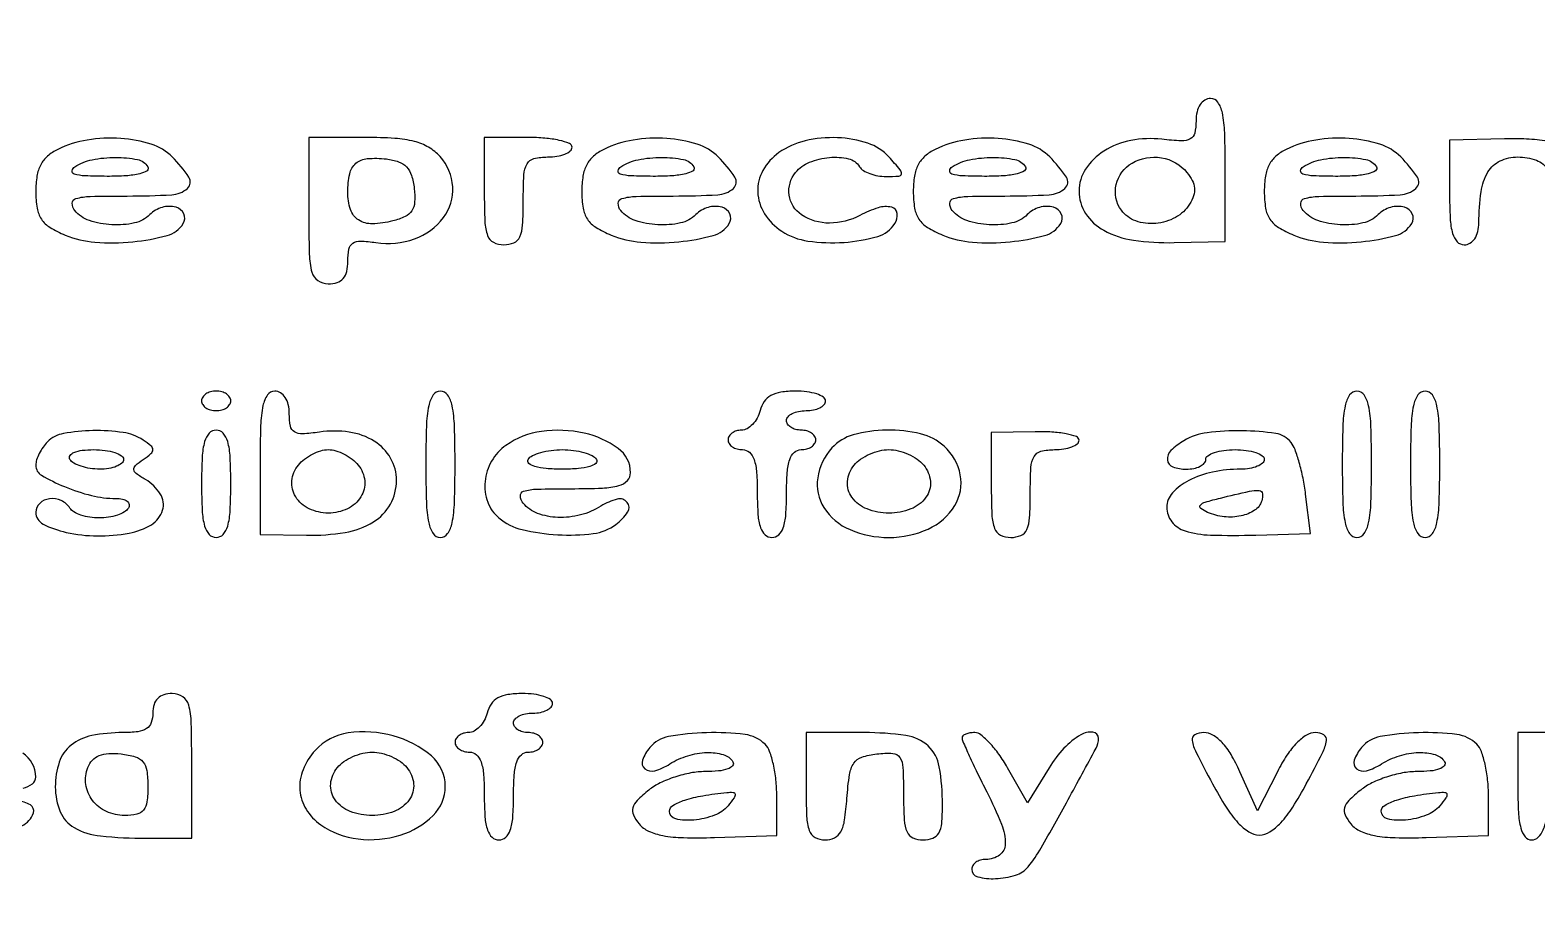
# Model space of a CAD drawing. Extents: x 0 to 1066, y 0 to 761.
# Drawn here: x 1022.09 to 1035.16, y 119.57 to 127.07 of the extents above; entities that cross this region are included whole.
import ezdxf

# ---------------------------------------------------------------- set-up
doc = ezdxf.new("R2010")
doc.units = 0
doc.header["$MEASUREMENT"] = 0

msp = doc.modelspace()

# ---------------------------------------------------------------- linework, layer by layer
for points in [[(710.559243, 95.267872, -0.000023), (733.258836, 95.240684, -0.000004), (756.324384, 95.211821, -0.198594)], [(606.442229, 95.24091, -0.000004), (629.422908, 95.212432, -0.198597)], [(669.892229, 95.24091, -0.000004), (692.872908, 95.212432, -0.198597)], [(1035.253213, 126.107282, 0.022234), (1035.073463, 126.124621, 0.018691), (1034.882114, 126.127362), (1034.4042, 126.116345), (1034.4042, 125.662172, 0.012582), (1034.40989, 125.4361, 0.055591), (1034.43126, 125.304845, 0.119533), (1034.470745, 125.23432, 0.208563), (1034.5311, 125.208, 0.135856), (1034.581833, 125.222044, 0.110063), (1034.622944, 125.261068, 0.088772), (1034.649787, 125.321975, 0.058056), (1034.659155, 125.39835, -0.03228), (1034.678235, 125.668131, -0.100176), (1034.737891, 125.839592, -0.150395), (1034.842785, 125.934933, -0.110237), (1034.997216, 125.9694, -0.088447), (1035.158291, 125.940682, -0.160678), (1035.261923, 125.858326, -0.113007)], [(1022.026332, 120.496536, 0.101421), (1022.107798, 120.53426, 0.238098), (1022.1372, 120.592503, 0.254293), (1022.024137, 120.800435, 0.086493)], [(1022.015458, 120.169977, 0.210565), (1022.116472, 120.281315, 0.352411), (1022.090653, 120.350773, 0.121107), (1021.980663, 120.384342, 0.088878)]]:
    msp.add_lwpolyline(points, format="xyb")
for points in [[(1032.2046, 126.282488, -0.054257), (1032.193102, 126.176845, -0.218315), (1032.154954, 126.126317, -0.135915), (1032.077977, 126.108777, -0.017522), (1031.907886, 126.122615, 0.076761), (1031.639967, 126.112697, 0.092421), (1031.405794, 126.020644, 0.108188), (1031.246699, 125.865011, 0.146245), (1031.1894, 125.6733, 0.144919), (1031.247008, 125.478716, 0.125365), (1031.403954, 125.333761, 0.088255), (1031.662521, 125.248012, 0.041802), (1032.01425, 125.226668), (1032.4584, 125.236862), (1032.4584, 125.856931, 0.007914), (1032.453306, 126.178714, 0.042579), (1032.432922, 126.352505, 0.100091), (1032.394077, 126.444027, 0.24734), (1032.3315, 126.477, 0.136345), (1032.280348, 126.462787, 0.113154), (1032.239548, 126.423431, 0.089507), (1032.213354, 126.361394, 0.055303)], [(1022.32755, 126.035346, 0.066708), (1022.238809, 125.976877, 0.093763), (1022.180216, 125.902616, 0.081335), (1022.147643, 125.803898, 0.039121), (1022.1372, 125.670636, 0.03965), (1022.148759, 125.5251, 0.109137), (1022.186341, 125.429883, 0.108122), (1022.260781, 125.358842, 0.038504), (1022.392597, 125.291939, 0.07968), (1022.650769, 125.230488, 0.043035), (1022.978356, 125.234212, 0.041612), (1023.27685, 125.288702, 0.189202), (1023.416165, 125.391935, 0.25213), (1023.421659, 125.476184, 0.223507), (1023.353956, 125.533461, 0.136069), (1023.233104, 125.532483, 0.127389), (1023.126494, 125.469734, -0.143547), (1022.993782, 125.397189, -0.067064), (1022.796707, 125.381156, -0.066933), (1022.601833, 125.417911, -0.14041), (1022.4756, 125.5041, -0.180724), (1022.453423, 125.567776, -0.330369), (1022.485485, 125.609035, -0.062612), (1022.610164, 125.627491, -0.005475), (1022.930541, 125.631, 0.013836), (1023.316476, 125.641682, 0.165999), (1023.452582, 125.69673, 0.378273), (1023.465691, 125.793831, 0.049118), (1023.3216, 125.9694, 0.119707), (1023.139412, 126.080379, 0.060723), (1022.874054, 126.130737, 0.057529), (1022.584368, 126.116621, 0.07156)], [(1024.506, 125.5041, 0.005909), (1024.510467, 125.126074, 0.059311), (1024.53279, 124.970063, 0.180365), (1024.584288, 124.897544, 0.150217), (1024.6752, 124.8696, 0.074285), (1024.752771, 124.881189, 0.141991), (1024.805071, 124.915356, 0.125892), (1024.834864, 124.975558, 0.052317), (1024.8444, 125.066448, -0.046643), (1024.854182, 125.171082, -0.203021), (1024.887926, 125.221805, -0.157737), (1024.954172, 125.240158, -0.025782), (1025.088485, 125.227472, 0.120617), (1025.423553, 125.259178, 0.149858), (1025.674974, 125.443233, 0.177322), (1025.755043, 125.711176, 0.170357), (1025.645015, 125.972809, 0.076823), (1025.545604, 126.053509, 0.069303), (1025.422969, 126.103941, 0.047464), (1025.253555, 126.130745, 0.015515), (1025.000488, 126.1386), (1024.506, 126.1386)], [(1026.0288, 125.6733, 0.009792), (1026.034003, 125.407644, 0.077556), (1026.057641, 125.287313, 0.189837), (1026.108819, 125.229428, 0.118451), (1026.198, 125.208, 0.102588), (1026.285605, 125.226166, 0.188085), (1026.33665, 125.276738, 0.090841), (1026.361341, 125.378942, 0.013964), (1026.3672, 125.5887, -0.012699), (1026.372959, 125.815418, -0.114574), (1026.4001, 125.91018, -0.210352), (1026.459688, 125.955389, -0.058662), (1026.5787, 125.9694, 0.038131), (1026.659692, 125.975586, 0.057076), (1026.728072, 125.994251, 0.074992), (1026.774732, 126.021604, 0.226478), (1026.7902, 126.054, 0.31052), (1026.767609, 126.086868, 0.036969), (1026.678369, 126.113749, 0.033738), (1026.555414, 126.132485, 0.020945), (1026.4095, 126.1386), (1026.0288, 126.1386)], [(1027.06515, 126.035346, 0.066708), (1026.976409, 125.976877, 0.093763), (1026.917816, 125.902616, 0.081335), (1026.885243, 125.803898, 0.039121), (1026.8748, 125.670636, 0.03965), (1026.886359, 125.5251, 0.109137), (1026.923941, 125.429883, 0.108122), (1026.998381, 125.358842, 0.038504), (1027.130197, 125.291939, 0.07968), (1027.388369, 125.230488, 0.043035), (1027.715956, 125.234212, 0.041612), (1028.01445, 125.288702, 0.189202), (1028.153765, 125.391935, 0.25213), (1028.159259, 125.476184, 0.223507), (1028.091556, 125.533461, 0.136069), (1027.970704, 125.532483, 0.127389), (1027.864094, 125.469734, -0.143547), (1027.731382, 125.397189, -0.067064), (1027.534307, 125.381156, -0.066933), (1027.339433, 125.417911, -0.14041), (1027.2132, 125.5041, -0.180724), (1027.191023, 125.567776, -0.330369), (1027.223085, 125.609035, -0.062612), (1027.347764, 125.627491, -0.005475), (1027.668141, 125.631, 0.013836), (1028.054076, 125.641682, 0.165999), (1028.190182, 125.69673, 0.378273), (1028.203291, 125.793831, 0.049118), (1028.0592, 125.9694, 0.119707), (1027.877012, 126.080379, 0.060723), (1027.611654, 126.130737, 0.057529), (1027.321968, 126.116621, 0.07156)], [(1028.585624, 126.006903, 0.113278), (1028.447025, 125.853329, 0.137272), (1028.401863, 125.665333, 0.133989), (1028.460595, 125.477778, 0.105613), (1028.610885, 125.325951, 0.110225), (1028.836943, 125.240739, 0.052072), (1029.150115, 125.22919, 0.05221), (1029.442606, 125.279854, 0.186873), (1029.591481, 125.391935, 0.171518), (1029.610918, 125.480405, 0.3137), (1029.563759, 125.532951, 0.133726), (1029.445621, 125.528878, 0.047802), (1029.288677, 125.463286, -0.121285), (1029.024263, 125.395769, -0.150191), (1028.781855, 125.467984, -0.214535), (1028.674285, 125.639392, -0.210662), (1028.730115, 125.835409, -0.124132), (1028.850533, 125.923405, -0.073994), (1029.024085, 125.965206, -0.079011), (1029.189726, 125.953748, -0.20023), (1029.2859, 125.8848, 0.117768), (1029.318544, 125.852328, 0.048861), (1029.374914, 125.825051, 0.04474), (1029.443796, 125.806461, 0.043574), (1029.515505, 125.8002, 0.015008), (1029.626345, 125.803528, 0.356195), (1029.647774, 125.823268, 0.215596), (1029.637683, 125.858011, 0.007054), (1029.5397, 125.9694, 0.12908), (1029.357544, 126.08835, 0.070733), (1029.093587, 126.136524, 0.068048), (1028.814181, 126.10945, 0.094916)], [(1029.94155, 126.035346, 0.066708), (1029.852809, 125.976877, 0.093763), (1029.794216, 125.902616, 0.081335), (1029.761643, 125.803898, 0.039121), (1029.7512, 125.670636, 0.03965), (1029.762759, 125.5251, 0.109137), (1029.800341, 125.429883, 0.108122), (1029.874781, 125.358842, 0.038504), (1030.006597, 125.291939, 0.07968), (1030.264769, 125.230488, 0.043035), (1030.592356, 125.234212, 0.041612), (1030.89085, 125.288702, 0.189202), (1031.030165, 125.391935, 0.25213), (1031.035659, 125.476184, 0.223507), (1030.967956, 125.533461, 0.136069), (1030.847104, 125.532483, 0.127389), (1030.740494, 125.469734, -0.143547), (1030.607782, 125.397189, -0.067064), (1030.410707, 125.381156, -0.066933), (1030.215833, 125.417911, -0.14041), (1030.0896, 125.5041, -0.180724), (1030.067423, 125.567776, -0.330369), (1030.099485, 125.609035, -0.062612), (1030.224164, 125.627491, -0.005475), (1030.544541, 125.631, 0.013836), (1030.930476, 125.641682, 0.165999), (1031.066582, 125.69673, 0.378273), (1031.079691, 125.793831, 0.049118), (1030.9356, 125.9694, 0.119707), (1030.753412, 126.080379, 0.060723), (1030.488054, 126.130737, 0.057529), (1030.198368, 126.116621, 0.07156)], [(1032.98715, 126.035346, 0.066708), (1032.898409, 125.976877, 0.093763), (1032.839816, 125.902616, 0.081335), (1032.807243, 125.803898, 0.039121), (1032.7968, 125.670636, 0.03965), (1032.808359, 125.5251, 0.109137), (1032.845941, 125.429883, 0.108122), (1032.920381, 125.358842, 0.038504), (1033.052197, 125.291939, 0.07968), (1033.310369, 125.230488, 0.043035), (1033.637956, 125.234212, 0.041612), (1033.93645, 125.288702, 0.189202), (1034.075765, 125.391935, 0.25213), (1034.081259, 125.476184, 0.223507), (1034.013556, 125.533461, 0.136069), (1033.892704, 125.532483, 0.127389), (1033.786094, 125.469734, -0.143547), (1033.653382, 125.397189, -0.067064), (1033.456307, 125.381156, -0.066933), (1033.261433, 125.417911, -0.14041), (1033.1352, 125.5041, -0.180724), (1033.113023, 125.567776, -0.330369), (1033.145085, 125.609035, -0.062612), (1033.269764, 125.627491, -0.005475), (1033.590141, 125.631, 0.013836), (1033.976076, 125.641682, 0.165999), (1034.112182, 125.69673, 0.378273), (1034.125291, 125.793831, 0.049118), (1033.9812, 125.9694, 0.119707), (1033.799012, 126.080379, 0.060723), (1033.533654, 126.130737, 0.057529), (1033.243968, 126.116621, 0.07156)], [(1023.1101, 125.8848, -0.409778), (1023.102216, 125.850231, -0.084695), (1023.038609, 125.823357, -0.042668), (1022.921752, 125.806235, -0.015847), (1022.755543, 125.801495, -0.009372), (1022.564742, 125.80568, -0.06222), (1022.470999, 125.821285, -0.369495), (1022.452981, 125.849168, -0.219131), (1022.4756, 125.8848, -0.095261), (1022.62628, 125.945646, -0.048497), (1022.830343, 125.965485, -0.047959), (1023.01963, 125.947287, -0.209364)], [(1025.420785, 125.697401, -0.041383), (1025.424626, 125.577685, -0.133234), (1025.400112, 125.502595, -0.139727), (1025.341866, 125.452258, -0.047316), (1025.235243, 125.414486, -0.05432), (1025.058, 125.389984, -0.150462), (1024.937999, 125.423174, -0.174174), (1024.868103, 125.513723, -0.078282), (1024.8444, 125.664193, -0.051679), (1024.860929, 125.823684, -0.165129), (1024.914626, 125.91453, -0.160047), (1025.013795, 125.955555, -0.047772), (1025.179634, 125.952134, -0.055605), (1025.284497, 125.927892, -0.119184), (1025.353728, 125.882974, -0.113559), (1025.396804, 125.809769, -0.047767)], [(1027.8477, 125.8848, -0.409778), (1027.839816, 125.850231, -0.084695), (1027.776209, 125.823357, -0.042668), (1027.659352, 125.806235, -0.015847), (1027.493143, 125.801495, -0.009372), (1027.302342, 125.80568, -0.06222), (1027.208599, 125.821285, -0.369495), (1027.190581, 125.849168, -0.219131), (1027.2132, 125.8848, -0.095261), (1027.36388, 125.945646, -0.048497), (1027.567943, 125.965485, -0.047959), (1027.75723, 125.947287, -0.209364)], [(1030.7241, 125.8848, -0.409778), (1030.716216, 125.850231, -0.084695), (1030.652609, 125.823357, -0.042668), (1030.535752, 125.806235, -0.015847), (1030.369543, 125.801495, -0.009372), (1030.178742, 125.80568, -0.06222), (1030.084999, 125.821285, -0.369495), (1030.066981, 125.849168, -0.219131), (1030.0896, 125.8848, -0.095261), (1030.24028, 125.945646, -0.048497), (1030.444343, 125.965485, -0.047959), (1030.63363, 125.947287, -0.209364)], [(1032.125885, 125.835409, -0.053339), (1032.17252, 125.765174, -0.099472), (1032.191403, 125.699822, -0.102294), (1032.183346, 125.633502, -0.058824), (1032.148754, 125.560459, -0.127771), (1032.026881, 125.445357, -0.103831), (1031.854473, 125.392826, -0.108253), (1031.681438, 125.414892, -0.150348), (1031.556968, 125.507752, -0.21884), (1031.511697, 125.730526, -0.207363), (1031.650222, 125.916839, -0.173851), (1031.904641, 125.962681, -0.179926)], [(1033.7697, 125.8848, -0.409778), (1033.761816, 125.850231, -0.084695), (1033.698209, 125.823357, -0.042668), (1033.581352, 125.806235, -0.015847), (1033.415143, 125.801495, -0.009372), (1033.224342, 125.80568, -0.06222), (1033.130599, 125.821285, -0.369495), (1033.112581, 125.849168, -0.219131), (1033.1352, 125.8848, -0.095261), (1033.28588, 125.945646, -0.048497), (1033.489943, 125.965485, -0.047959), (1033.67923, 125.947287, -0.209364)], [(1023.5754, 123.8544, 0.148195), (1023.585177, 123.822137, 0.098894), (1023.612677, 123.794651, 0.082425), (1023.653786, 123.776119, 0.064853), (1023.7023, 123.7698, 0.064853), (1023.750814, 123.776119, 0.082425), (1023.791923, 123.794651, 0.098894), (1023.819423, 123.822137, 0.148195), (1023.8292, 123.8544, 0.148195), (1023.819423, 123.886663, 0.098894), (1023.791923, 123.914149, 0.082425), (1023.750814, 123.932681, 0.064853), (1023.7023, 123.939, 0.064853), (1023.653786, 123.932681, 0.082425), (1023.612677, 123.914149, 0.098894), (1023.585177, 123.886663, 0.148195)], [(1024.083, 123.317899), (1024.083, 122.696799), (1024.48485, 122.689408, 0.045696), (1024.821187, 122.713984, 0.095808), (1025.066067, 122.804846, 0.129803), (1025.213616, 122.958141, 0.127722), (1025.2674, 123.165255, 0.131753), (1025.215831, 123.357562, 0.122766), (1025.073986, 123.504341, 0.103695), (1024.857679, 123.583675, 0.07278), (1024.597483, 123.583564, -0.02208), (1024.451118, 123.568646, -0.152149), (1024.381848, 123.585933, -0.211467), (1024.346936, 123.636155, -0.047703), (1024.3368, 123.742152, 0.054055), (1024.328105, 123.822342, 0.089387), (1024.302015, 123.885042, 0.113975), (1024.261244, 123.924673, 0.136907), (1024.2099, 123.939, 0.247554), (1024.147311, 123.905989, 0.09997), (1024.108471, 123.814333, 0.042516), (1024.088091, 123.640279, 0.007895)], [(1025.5212, 123.3045, 0.007659), (1025.526257, 122.974372, 0.041714), (1025.54658, 122.7969, 0.098409), (1025.585362, 122.703505, 0.250296), (1025.6481, 122.67, 0.250296), (1025.710838, 122.703505, 0.098409), (1025.74962, 122.7969, 0.041714), (1025.769943, 122.974372, 0.007659), (1025.775, 123.3045, 0.007659), (1025.769943, 123.634628, 0.041714), (1025.74962, 123.8121, 0.098409), (1025.710838, 123.905495, 0.250296), (1025.6481, 123.939, 0.250296), (1025.585362, 123.905495, 0.098409), (1025.54658, 123.8121, 0.041714), (1025.526257, 123.634628, 0.007659)], [(1028.422113, 123.7698, -0.060903), (1028.396466, 123.705107, -0.065681), (1028.356485, 123.650302, -0.073972), (1028.30888, 123.613228, -0.129214), (1028.260833, 123.6006, 0.070596), (1028.216106, 123.594253, 0.086212), (1028.178178, 123.575749, 0.100221), (1028.152821, 123.548261, 0.137184), (1028.1438, 123.516, 0.148195), (1028.153577, 123.483737, 0.098894), (1028.181077, 123.456251, 0.082425), (1028.222186, 123.437719, 0.064853), (1028.2707, 123.4314, -0.188641), (1028.329666, 123.408332, -0.12648), (1028.3694, 123.3468, -0.063857), (1028.391468, 123.234604, -0.016668), (1028.3976, 123.0507, 0.016668), (1028.403732, 122.866796, 0.063857), (1028.4258, 122.7546, 0.12648), (1028.465534, 122.693068, 0.188641), (1028.5245, 122.67, 0.188641), (1028.583466, 122.693068, 0.12648), (1028.6232, 122.7546, 0.063857), (1028.645268, 122.866796, 0.016668), (1028.6514, 123.0507, -0.016668), (1028.657532, 123.234604, -0.063857), (1028.6796, 123.3468, -0.12648), (1028.719334, 123.408332, -0.188641), (1028.7783, 123.4314, 0.064853), (1028.826814, 123.437719, 0.082425), (1028.867923, 123.456251, 0.098894), (1028.895423, 123.483737, 0.148195), (1028.9052, 123.516, 0.148195), (1028.895423, 123.548263, 0.098894), (1028.867923, 123.575749, 0.082425), (1028.826814, 123.594281, 0.064853), (1028.7783, 123.6006, -0.064853), (1028.729786, 123.606919, -0.082425), (1028.688677, 123.625451, -0.098894), (1028.661177, 123.652937, -0.148195), (1028.6514, 123.6852, -0.191087), (1028.664215, 123.717507, -0.088204), (1028.701103, 123.744949, -0.068025), (1028.755846, 123.763566, -0.048028), (1028.8206, 123.7698, 0.048028), (1028.885354, 123.776034, 0.068025), (1028.940098, 123.794651, 0.088204), (1028.976985, 123.822093, 0.191087), (1028.9898, 123.8544, 0.259607), (1028.971689, 123.886931, 0.060612), (1028.91292, 123.914149, 0.047558), (1028.828346, 123.932848, 0.030649), (1028.72808, 123.939, 0.036274), (1028.602597, 123.929885, 0.090272), (1028.515714, 123.900601, 0.116362), (1028.45799, 123.848229, 0.086845)], [(1033.4736, 123.3045, 0.007659), (1033.478657, 122.974372, 0.041714), (1033.49898, 122.7969, 0.098409), (1033.537762, 122.703505, 0.250296), (1033.6005, 122.67, 0.250296), (1033.663238, 122.703505, 0.098409), (1033.70202, 122.7969, 0.041714), (1033.722343, 122.974372, 0.007659), (1033.7274, 123.3045, 0.007659), (1033.722343, 123.634628, 0.041714), (1033.70202, 123.8121, 0.098409), (1033.663238, 123.905495, 0.250296), (1033.6005, 123.939, 0.250296), (1033.537762, 123.905495, 0.098409), (1033.49898, 123.8121, 0.041714), (1033.478657, 123.634628, 0.007659)], [(1034.0658, 123.3045, 0.007659), (1034.070857, 122.974372, 0.041714), (1034.09118, 122.7969, 0.098409), (1034.129962, 122.703505, 0.250296), (1034.1927, 122.67, 0.250296), (1034.255438, 122.703505, 0.098409), (1034.29422, 122.7969, 0.041714), (1034.314543, 122.974372, 0.007659), (1034.3196, 123.3045, 0.007659), (1034.314543, 123.634628, 0.041714), (1034.29422, 123.8121, 0.098409), (1034.255438, 123.905495, 0.250296), (1034.1927, 123.939, 0.250296), (1034.129962, 123.905495, 0.098409), (1034.09118, 123.8121, 0.041714), (1034.070857, 123.634628, 0.007659)], [(1022.23872, 123.49908, 0.043913), (1022.199868, 123.452731, 0.03666), (1022.167022, 123.397506, 0.038146), (1022.144447, 123.342121, 0.07785), (1022.1372, 123.295856, 0.266532), (1022.18665, 123.20968, 0.034117), (1022.385287, 123.111096, 0.03796), (1022.621012, 123.03387, 0.06025), (1022.831617, 123.0084, -0.052101), (1022.889812, 123.00232, -0.113118), (1022.930366, 122.983549, -0.187017), (1022.947075, 122.955816, -0.183539), (1022.9409, 122.9238, -0.128561), (1022.906788, 122.891281, -0.04604), (1022.844778, 122.864051, -0.041947), (1022.768069, 122.845449, -0.038534), (1022.6871, 122.8392, -0.038534), (1022.606131, 122.845449, -0.041947), (1022.529422, 122.864051, -0.04604), (1022.467412, 122.891281, -0.128561), (1022.4333, 122.9238, 0.150078), (1022.358072, 122.989686, 0.136065), (1022.25568, 123.005254, 0.159229), (1022.170909, 122.965822, 0.207817), (1022.1372, 122.888222, 0.283), (1022.199868, 122.786368, 0.062267), (1022.401914, 122.714153, 0.052599), (1022.67071, 122.683432, 0.048573), (1022.947514, 122.707959, 0.089088), (1023.139788, 122.781025, 0.185587), (1023.236943, 122.905451, 0.218641), (1023.217757, 123.047162, 0.118844), (1023.08895, 123.171848, -0.022856), (1023.009021, 123.224018, -0.209343), (1022.988383, 123.258913, -0.247289), (1023.001748, 123.294049, -0.031527), (1023.0678, 123.345252, 0.02517), (1023.136679, 123.39726, 0.221976), (1023.1524, 123.430926, 0.225263), (1023.136572, 123.464275, 0.025914), (1023.0678, 123.514705, 0.110082), (1022.894906, 123.580103, 0.040318), (1022.632529, 123.596324, 0.039278), (1022.377437, 123.57141, 0.153571)], [(1023.5754, 123.1353, 0.01212), (1023.581036, 122.902825, 0.054498), (1023.602318, 122.7687, 0.118311), (1023.641765, 122.696797, 0.211442), (1023.7023, 122.67, 0.211442), (1023.762835, 122.696797, 0.118311), (1023.802282, 122.7687, 0.054498), (1023.823564, 122.902825, 0.01212), (1023.8292, 123.1353, 0.01212), (1023.823564, 123.367775, 0.054498), (1023.802282, 123.5019, 0.118311), (1023.762835, 123.573803, 0.211442), (1023.7023, 123.6006, 0.211442), (1023.641765, 123.573803, 0.118311), (1023.602318, 123.5019, 0.054498), (1023.581036, 123.367775, 0.01212)], [(1026.216824, 123.468903, 0.109834), (1026.092271, 123.332766, 0.106782), (1026.035528, 123.155286, 0.112296), (1026.058237, 122.977392, 0.132631), (1026.155746, 122.839162, 0.115004), (1026.356877, 122.738578, 0.044976), (1026.665995, 122.693493, 0.044811), (1026.974575, 122.704182, 0.130392), (1027.170767, 122.783343, 0.082222), (1027.272815, 122.889877, 0.332785), (1027.269209, 122.974272, 0.293048), (1027.182559, 123.00255, 0.076037), (1027.0413, 122.941747, -0.076246), (1026.863355, 122.865241, -0.072618), (1026.667592, 122.843844, -0.079527), (1026.490623, 122.878765, -0.131887), (1026.3672, 122.9661, -0.159132), (1026.341833, 123.030147, -0.346422), (1026.37009, 123.070969, -0.068768), (1026.484135, 123.089494, -0.005928), (1026.779841, 123.093, 0.009544), (1027.054943, 123.098252, 0.055935), (1027.197681, 123.119815, 0.137424), (1027.270132, 123.162735, 0.193056), (1027.2978, 123.231723, 0.239833), (1027.190696, 123.442168, 0.103684), (1026.895843, 123.57477, 0.087809), (1026.526231, 123.589866, 0.119733)], [(1029.045212, 123.445889, 0.146194), (1028.921774, 123.187212, 0.182566), (1028.975886, 122.928589, 0.152759), (1029.202185, 122.737898, 0.099587), (1029.5397, 122.67, 0.106187), (1029.881221, 122.743357, 0.151692), (1030.111823, 122.947351, 0.186585), (1030.159214, 123.213013, 0.162108), (1030.019489, 123.460588, 0.12644), (1029.814764, 123.568218, 0.06197), (1029.519873, 123.600398, 0.062506), (1029.230807, 123.559681, 0.143586)], [(1030.428, 123.124571, 0.010193), (1030.433271, 122.866019, 0.079054), (1030.457022, 122.747971, 0.189957), (1030.508178, 122.691012, 0.116417), (1030.5972, 122.67, 0.102588), (1030.684805, 122.688166, 0.188085), (1030.73585, 122.738737, 0.090841), (1030.760541, 122.840942, 0.013964), (1030.7664, 123.0507, -0.012699), (1030.772159, 123.277418, -0.114574), (1030.7993, 123.37218, -0.210352), (1030.858888, 123.417389, -0.058662), (1030.9779, 123.4314, 0.0367), (1031.058899, 123.437353, 0.055337), (1031.127272, 123.455344, 0.072544), (1031.174056, 123.481679, 0.23237), (1031.1894, 123.512912, 0.319617), (1031.16715, 123.544164, 0.035444), (1031.077569, 123.568236, 0.032776), (1030.954624, 123.583825, 0.02017), (1030.8087, 123.586783), (1030.428, 123.579142)], [(1032.09885, 123.509224, 0.061831), (1031.986951, 123.423995, 0.224089), (1031.956618, 123.342294, 0.292314), (1032.002162, 123.282903, 0.087176), (1032.12, 123.2622, 0.048028), (1032.184754, 123.268434, 0.068025), (1032.239498, 123.287051, 0.088204), (1032.276385, 123.314493, 0.191087), (1032.2892, 123.3468, -0.254951), (1032.306929, 123.379309, -0.06271), (1032.363754, 123.406549, -0.048861), (1032.445773, 123.425244, -0.031626), (1032.543, 123.4314, -0.031626), (1032.640227, 123.425244, -0.048861), (1032.722246, 123.406549, -0.06271), (1032.779071, 123.379309, -0.254951), (1032.7968, 123.3468, -0.222284), (1032.781655, 123.314417, -0.076698), (1032.73629, 123.287051, -0.058327), (1032.669686, 123.268391, -0.039182), (1032.590807, 123.2622, 0.05091), (1032.348589, 123.237473, 0.068443), (1032.140931, 123.163985, 0.087083), (1031.999722, 123.056517, 0.18883), (1031.9508, 122.931595, 0.169837), (1031.994728, 122.806003, 0.150001), (1032.109613, 122.727391, 0.068634), (1032.329402, 122.690736, 0.01415), (1032.723, 122.690775), (1033.199099, 122.704298), (1033.155724, 123.046699, 0.018186), (1033.13298, 123.185538, 0.019306), (1033.100553, 123.319584, 0.01931), (1033.06388, 123.432291, 0.079007), (1033.028816, 123.49485, 0.190877), (1032.897096, 123.571148, 0.033099), (1032.604709, 123.595068, 0.03601), (1032.300555, 123.577855, 0.100054)], [(1022.8986, 123.3468, -0.222681), (1022.883425, 123.314416, -0.076538), (1022.837939, 123.287051, -0.058208), (1022.771169, 123.26839, -0.039081), (1022.692093, 123.2622, -0.037634), (1022.609212, 123.268447, -0.041396), (1022.530888, 123.287051, -0.045439), (1022.467704, 123.314271, -0.130646), (1022.4333, 123.3468, -0.297719), (1022.434134, 123.379944, -0.145541), (1022.468495, 123.407609, -0.069343), (1022.539583, 123.425787, -0.027979), (1022.639807, 123.4314, -0.031003), (1022.73895, 123.425247, -0.048032), (1022.82258, 123.406549, -0.061379), (1022.880629, 123.379323, -0.257909)], [(1024.934885, 123.297409, -0.151244), (1024.991179, 123.161433, -0.164062), (1024.958197, 123.022406, -0.14379), (1024.841821, 122.918882, -0.110799), (1024.6752, 122.8815, -0.110799), (1024.508579, 122.918882, -0.14379), (1024.392203, 123.022406, -0.164062), (1024.359221, 123.161433, -0.151244), (1024.415515, 123.297409, -0.057025), (1024.469019, 123.348686, -0.043495), (1024.537668, 123.39204, -0.044543), (1024.610222, 123.421636, -0.074711), (1024.6752, 123.4314, -0.074711), (1024.740178, 123.421636, -0.044543), (1024.812732, 123.39204, -0.043495), (1024.881381, 123.348686, -0.057025)], [(1027.0017, 123.3468, -0.372961), (1026.996182, 123.31269, -0.104919), (1026.944527, 123.285312, -0.050431), (1026.845684, 123.267578, -0.019189), (1026.7056, 123.2622, -0.019189), (1026.565516, 123.267578, -0.050431), (1026.466673, 123.285312, -0.104919), (1026.415018, 123.31269, -0.372961), (1026.4095, 123.3468, -0.144823), (1026.445969, 123.379409, -0.04093), (1026.518047, 123.406549, -0.037579), (1026.608434, 123.42517, -0.032024), (1026.7056, 123.4314, -0.032024), (1026.802766, 123.42517, -0.037579), (1026.893153, 123.406549, -0.04093), (1026.965231, 123.379409, -0.144823)], [(1029.841685, 123.297409, -0.153168), (1029.899436, 123.156414, -0.18011), (1029.860918, 123.018109, -0.144182), (1029.729748, 122.917065, -0.092764), (1029.5397, 122.8815, -0.092764), (1029.349652, 122.917065, -0.144182), (1029.218482, 123.018109, -0.18011), (1029.179964, 123.156414, -0.153168), (1029.237715, 123.297409, -0.070664), (1029.294251, 123.348719, -0.0446), (1029.372294, 123.39204, -0.043987), (1029.458493, 123.421535, -0.060516), (1029.5397, 123.4314, -0.060516), (1029.620907, 123.421535, -0.043987), (1029.707106, 123.39204, -0.0446), (1029.785149, 123.348719, -0.070664)], [(1032.77569, 122.98725, -0.169455), (1032.712829, 122.905774, -0.092564), (1032.594882, 122.856831, -0.079314), (1032.448647, 122.849449, -0.076484), (1032.305408, 122.887635, -0.053672), (1032.24509, 122.922207, -0.444081), (1032.242087, 122.95009, -0.141273), (1032.284646, 122.976863, -0.010964), (1032.4161, 123.011681, -0.004159), (1032.668373, 123.070396, -0.072173), (1032.75236, 123.076813, -0.354651), (1032.781388, 123.0498, -0.115795)], [(1023.1524, 121.1472, -0.082016), (1023.138716, 121.064335, -0.167908), (1023.09883, 121.012948, -0.115658), (1023.023592, 120.985676, -0.029372), (1022.893038, 120.978, 0.048529), (1022.622197, 120.951651, 0.121056), (1022.443057, 120.868428, 0.144054), (1022.341385, 120.722591, 0.080844), (1022.3064, 120.50763, 0.098229), (1022.349417, 120.290778, 0.167907), (1022.470407, 120.15404, 0.103662), (1022.699041, 120.081526, 0.025141), (1023.097065, 120.0615), (1023.4908, 120.0615), (1023.4908, 120.68895, 0.006012), (1023.486311, 121.062286, 0.059909), (1023.463947, 121.216819, 0.180949), (1023.412458, 121.288724, 0.148924), (1023.3216, 121.3164, 0.072254), (1023.247731, 121.305669, 0.124864), (1023.1947, 121.2741, 0.124864), (1023.163131, 121.221069, 0.072254)], [(1026.053313, 121.1472, -0.060903), (1026.027666, 121.082507, -0.065681), (1025.987685, 121.027703, -0.073972), (1025.94008, 120.990628, -0.129214), (1025.892033, 120.978, 0.070596), (1025.847306, 120.971653, 0.086212), (1025.809378, 120.953149, 0.100221), (1025.784021, 120.925661, 0.137184), (1025.775, 120.8934, 0.148195), (1025.784777, 120.861137, 0.098894), (1025.812277, 120.833651, 0.082425), (1025.853386, 120.815119, 0.064853), (1025.9019, 120.8088, -0.188641), (1025.960866, 120.785732, -0.12648), (1026.0006, 120.7242, -0.063857), (1026.022668, 120.612004, -0.016668), (1026.0288, 120.4281, 0.016668), (1026.034932, 120.244196, 0.063857), (1026.057, 120.132, 0.12648), (1026.096734, 120.070468, 0.188641), (1026.1557, 120.0474, 0.188641), (1026.214666, 120.070468, 0.12648), (1026.2544, 120.132, 0.063857), (1026.276468, 120.244196, 0.016668), (1026.2826, 120.4281, -0.016668), (1026.288732, 120.612004, -0.063857), (1026.3108, 120.7242, -0.12648), (1026.350534, 120.785732, -0.188641), (1026.4095, 120.8088, 0.064853), (1026.458014, 120.815119, 0.082425), (1026.499123, 120.833651, 0.098894), (1026.526623, 120.861137, 0.148195), (1026.5364, 120.8934, 0.148195), (1026.526623, 120.925663, 0.098894), (1026.499123, 120.953149, 0.082425), (1026.458014, 120.971681, 0.064853), (1026.4095, 120.978, -0.064853), (1026.360986, 120.984319, -0.082425), (1026.319877, 121.002851, -0.098894), (1026.292377, 121.030337, -0.148195), (1026.2826, 121.0626, -0.191087), (1026.295415, 121.094907, -0.088204), (1026.332303, 121.122349, -0.068025), (1026.387046, 121.140966, -0.048028), (1026.4518, 121.1472, 0.048028), (1026.516554, 121.153434, 0.068025), (1026.571298, 121.172051, 0.088204), (1026.608185, 121.199493, 0.191087), (1026.621, 121.2318, 0.259607), (1026.602889, 121.264331, 0.060612), (1026.54412, 121.291549, 0.047558), (1026.459546, 121.310248, 0.030649), (1026.35928, 121.3164, 0.036274), (1026.233797, 121.307285, 0.090272), (1026.146914, 121.278001, 0.116362), (1026.08919, 121.225629, 0.086845)], [(1024.561412, 120.823289, 0.087841), (1024.456584, 120.656208, 0.115381), (1024.428812, 120.478885, 0.120514), (1024.482627, 120.313319, 0.101761), (1024.609424, 120.179097, 0.123982), (1024.933632, 120.055468, 0.104614), (1025.300265, 120.088875, 0.12062), (1025.584431, 120.258989, 0.200446), (1025.6904, 120.5127, 0.219487), (1025.569315, 120.775248, 0.109962), (1025.239443, 120.950143, 0.102661), (1024.847598, 120.975199, 0.175387)], [(1027.465303, 120.849056, 0.085709), (1027.401518, 120.738096, 0.318437), (1027.421542, 120.664558, 0.249271), (1027.507705, 120.64711, 0.067467), (1027.6389, 120.706253, -0.064662), (1027.794059, 120.777244, -0.066892), (1027.960414, 120.805179, -0.078379), (1028.10259, 120.787508, -0.186398), (1028.1861, 120.7242, -0.328316), (1028.183382, 120.690672, -0.129674), (1028.142858, 120.663093, -0.061039), (1028.061552, 120.645106, -0.023951), (1027.946665, 120.6396, 0.046174), (1027.820546, 120.627928, 0.032741), (1027.682775, 120.592746, 0.033219), (1027.554525, 120.541239, 0.058152), (1027.457966, 120.480096, 0.023278), (1027.354799, 120.388289, 0.129101), (1027.316947, 120.325178, 0.18648), (1027.322161, 120.264151, 0.05976), (1027.372392, 120.186359, 0.113818), (1027.455094, 120.123304, 0.061496), (1027.577979, 120.085033, 0.039526), (1027.757348, 120.067024, 0.012672), (1028.025298, 120.068172), (1028.5668, 120.084219), (1028.5668, 120.42959, 0.026739), (1028.559326, 120.56925, 0.02912), (1028.536979, 120.703329, 0.030357), (1028.504469, 120.814673, 0.110604), (1028.46528, 120.87648, 0.167107), (1028.29153, 120.961322, 0.037644), (1027.958177, 120.97728, 0.037357), (1027.627234, 120.943374, 0.177143)], [(1028.8206, 120.5127, 0.009984), (1028.825843, 120.250171, 0.075033), (1028.84922, 120.128434, 0.183879), (1028.89921, 120.069467, 0.126645), (1028.984936, 120.0474, 0.112123), (1029.068004, 120.066265, 0.160679), (1029.122045, 120.118172, 0.086187), (1029.155025, 120.219401, 0.017695), (1029.175286, 120.40695, -0.017705), (1029.197622, 120.61367, -0.112209), (1029.235281, 120.711775, -0.16625), (1029.304554, 120.76458, -0.051861), (1029.43395, 120.793269, -0.041038), (1029.572918, 120.797791, -0.241272), (1029.634179, 120.762472, -0.133908), (1029.661519, 120.67655, -0.010461), (1029.6666, 120.433719, 0.013596), (1029.672406, 120.220259, 0.089848), (1029.697013, 120.11684, 0.188426), (1029.748062, 120.065781, 0.103622), (1029.8358, 120.0474, 0.088662), (1029.920853, 120.062601, 0.178332), (1029.971987, 120.106258, 0.106491), (1029.99814, 120.191108, 0.021705), (1030.005, 120.349062, 0.042375), (1029.976695, 120.682442, 0.165185), (1029.879437, 120.861828, 0.152996), (1029.687871, 120.952701, 0.034838), (1029.325223, 120.978), (1028.8206, 120.978)], [(1030.1742, 120.932888, 0.104798), (1030.180775, 120.901863, 0.002943), (1030.237219, 120.776665, 0.005894), (1030.306529, 120.62991, 0.004002), (1030.388732, 120.464416, -0.020707), (1030.517108, 120.182729, -0.100308), (1030.549488, 120.010897, -0.238588), (1030.500066, 119.916452, -0.156323), (1030.380707, 119.8782, 0.067639), (1030.334109, 119.871867, 0.08433), (1030.29461, 119.853349, 0.09965), (1030.268196, 119.825861, 0.142666), (1030.2588, 119.7936, 0.342856), (1030.310131, 119.727542, 0.073336), (1030.464641, 119.71154, 0.063805), (1030.638765, 119.741545, 0.147282), (1030.74797, 119.81475, 0.042329), (1030.860926, 119.978736, 0.004186), (1031.094754, 120.396563, 0.001942), (1031.337078, 120.842303, 0.124149), (1031.3586, 120.927647, 0.384582), (1031.309441, 120.982106, 0.160766), (1031.204482, 120.959011, 0.071272), (1031.05897, 120.841896, 0.049345), (1030.930556, 120.673738), (1030.742512, 120.369477), (1030.568627, 120.673738, 0.025375), (1030.49397, 120.790231, 0.032653), (1030.413429, 120.888623, 0.034338), (1030.33804, 120.958983, 0.172238), (1030.284471, 120.978, 0.039025), (1030.242246, 120.974699, 0.058142), (1030.206592, 120.964748, 0.076449), (1030.182301, 120.950157, 0.222901)], [(1032.347281, 120.53385, 0.01791), (1032.465055, 120.33181, 0.044645), (1032.56881, 120.196121, 0.065138), (1032.664034, 120.116134, 0.143106), (1032.7545, 120.0897, 0.143106), (1032.844966, 120.116134, 0.065138), (1032.94019, 120.196121, 0.044645), (1033.043945, 120.33181, 0.01791), (1033.161719, 120.53385, 0.005499), (1033.302003, 120.802682, 0.073343), (1033.337363, 120.908135, 0.312113), (1033.314735, 120.957741, 0.13526), (1033.241216, 120.978, 0.138705), (1033.163248, 120.955946, 0.061701), (1033.079104, 120.888658, 0.048149), (1032.99336, 120.781926, 0.027669), (1032.910551, 120.639034), (1032.738407, 120.300069), (1032.585555, 120.639034, 0.026971), (1032.508928, 120.787102, 0.054204), (1032.430467, 120.89253, 0.073457), (1032.350933, 120.956328, 0.133129), (1032.270982, 120.978, 0.124493), (1032.194173, 120.958575, 0.321843), (1032.17052, 120.909935, 0.075345), (1032.204899, 120.806378, 0.005254)], [(1033.641103, 120.849056, 0.085709), (1033.577318, 120.738096, 0.318437), (1033.597342, 120.664558, 0.249271), (1033.683505, 120.64711, 0.067467), (1033.8147, 120.706253, -0.064662), (1033.969859, 120.777244, -0.066892), (1034.136214, 120.805179, -0.078379), (1034.27839, 120.787508, -0.186398), (1034.3619, 120.7242, -0.328316), (1034.359182, 120.690672, -0.129674), (1034.318658, 120.663093, -0.061039), (1034.237352, 120.645106, -0.023951), (1034.122465, 120.6396, 0.046174), (1033.996346, 120.627928, 0.032741), (1033.858575, 120.592746, 0.033219), (1033.730325, 120.541239, 0.058152), (1033.633766, 120.480096, 0.023278), (1033.530599, 120.388289, 0.129101), (1033.492747, 120.325178, 0.18648), (1033.497961, 120.264151, 0.05976), (1033.548192, 120.186359, 0.113818), (1033.630894, 120.123304, 0.061496), (1033.753779, 120.085033, 0.039526), (1033.933148, 120.067024, 0.012672), (1034.201098, 120.068172), (1034.7426, 120.084219), (1034.7426, 120.42959, 0.026739), (1034.735126, 120.56925, 0.02912), (1034.712779, 120.703329, 0.030357), (1034.680269, 120.814673, 0.110604), (1034.64108, 120.87648, 0.167107), (1034.46733, 120.961322, 0.037644), (1034.133977, 120.97728, 0.037357), (1033.803034, 120.943374, 0.177143)], [(1034.9964, 120.5127, 0.012516), (1035.002098, 120.285115, 0.051654), (1035.023097, 120.149191, 0.107462), (1035.06102, 120.074644, 0.225221), (1035.118436, 120.0474, 0.19969), (1035.173882, 120.070464, 0.098084), (1035.216964, 120.135246, 0.05854), (1035.247895, 120.245136, 0.021267), (1035.266486, 120.40622, -0.020451), (1035.287226, 120.588545, -0.077918), (1035.322017, 120.697274, -0.127802), (1035.377843, 120.760998, -0.105674), (1035.4617, 120.795132, 0.030111), (1035.677813, 120.847151, 0.431322), (1035.709343, 120.910799, 0.287274), (1035.637578, 120.966134, 0.024345), (1035.39402, 120.978), (1034.9964, 120.978)], [(1025.357885, 120.674809, -0.153168), (1025.415636, 120.533814, -0.18011), (1025.377118, 120.395509, -0.144182), (1025.245948, 120.294465, -0.092764), (1025.0559, 120.2589, -0.092764), (1024.865852, 120.294465, -0.144182), (1024.734682, 120.395509, -0.18011), (1024.696164, 120.533814, -0.153168), (1024.753915, 120.674809, -0.070664), (1024.810451, 120.726119, -0.0446), (1024.888494, 120.76944, -0.043987), (1024.974693, 120.798935, -0.060516), (1025.0559, 120.8088, -0.060516), (1025.137107, 120.798935, -0.043987), (1025.223306, 120.76944, -0.0446), (1025.301349, 120.726119, -0.070664)], [(1023.1101, 120.5127, -0.030106), (1023.101978, 120.377937, -0.139017), (1023.072093, 120.306587, -0.173128), (1023.013299, 120.270132, -0.053092), (1022.90782, 120.2589, -0.108781), (1022.750654, 120.293503, -0.121631), (1022.629861, 120.390286, -0.128102), (1022.571971, 120.527815, -0.128198), (1022.588555, 120.676067, -0.099892), (1022.627823, 120.737937, -0.105392), (1022.68735, 120.778324, -0.083725), (1022.769746, 120.796669, -0.041655), (1022.876969, 120.793316, -0.041896), (1023.000622, 120.768473, -0.15), (1023.067288, 120.724817, -0.139669), (1023.100655, 120.649225, -0.03455)], [(1028.1438, 120.3435, -0.132104), (1028.02665, 120.260679, -0.064604), (1027.846975, 120.219807, -0.076959), (1027.689651, 120.229096, -0.353233), (1027.6362, 120.295316, -0.268435), (1027.665854, 120.346571, -0.050978), (1027.768294, 120.392308, -0.037701), (1027.924331, 120.430937, -0.017105), (1028.133009, 120.458879, -0.043932), (1028.188726, 120.459497, -0.365263), (1028.205417, 120.443081, -0.183009), (1028.196693, 120.411406, -0.01549)], [(1034.3196, 120.3435, -0.132104), (1034.20245, 120.260679, -0.064604), (1034.022775, 120.219807, -0.076959), (1033.865451, 120.229096, -0.353233), (1033.812, 120.295316, -0.268435), (1033.841654, 120.346571, -0.050978), (1033.944094, 120.392308, -0.037701), (1034.100131, 120.430937, -0.017105), (1034.308809, 120.458879, -0.043932), (1034.364526, 120.459497, -0.365263), (1034.381217, 120.443081, -0.183009), (1034.372493, 120.411406, -0.01549)]]:
    msp.add_lwpolyline(points, format="xyb", close=True)

doc.saveas('drawing.dxf')
